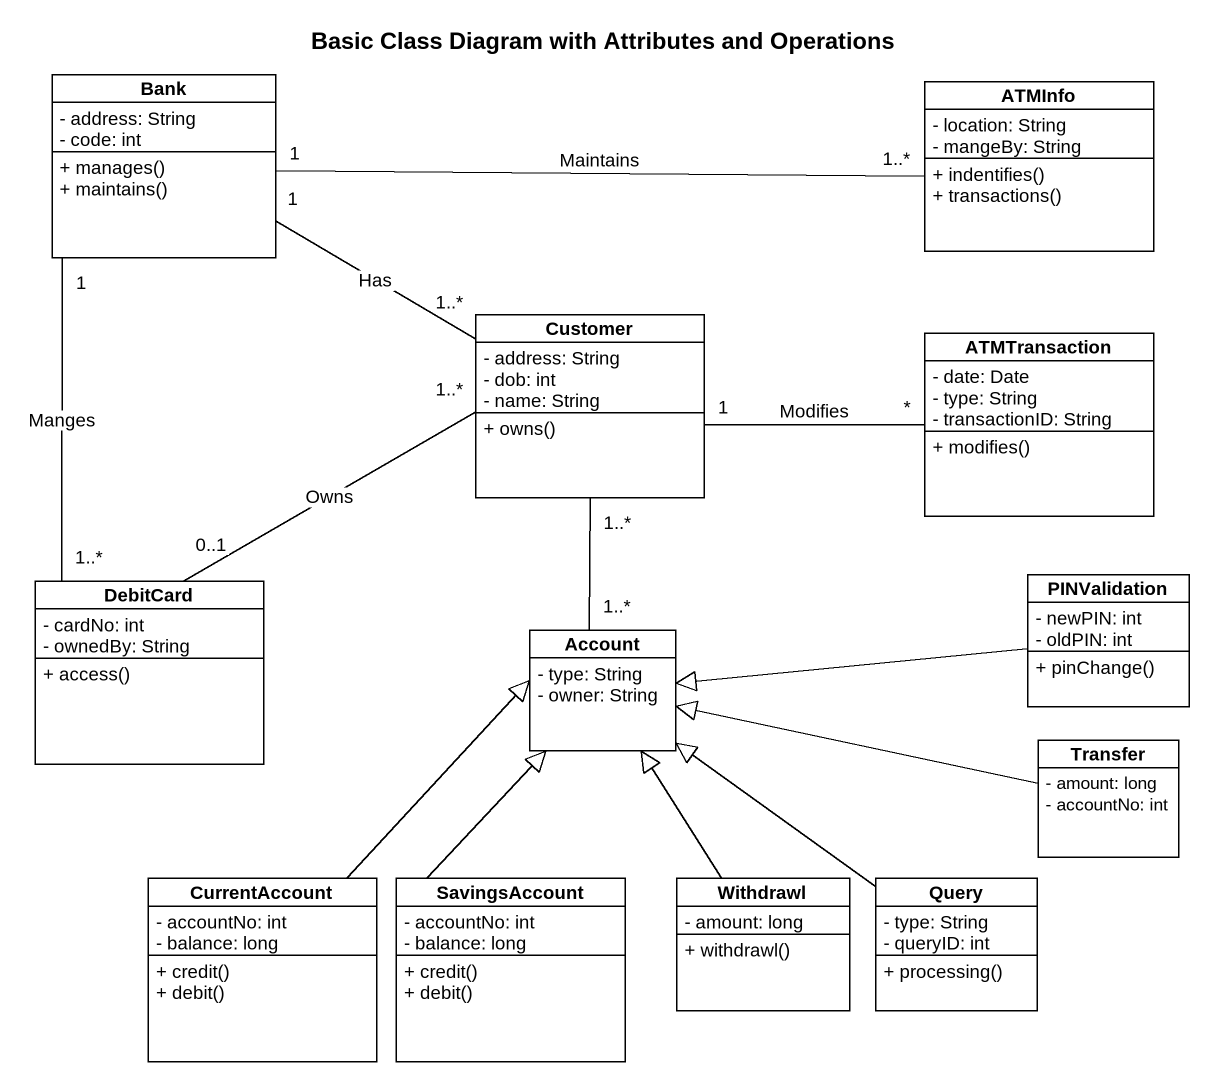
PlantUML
@startuml
title Basic Class Diagram with Attributes and Operations
hide circle
hide empty members
skinparam classAttributeIconSize 0
class Bank {
  - address: String
  - code: int
  + manages()
  + maintains()
}
class ATMInfo {
  - location: String
  - mangeBy: String
  + indentifies()
  + transactions()
}
class Customer {
  - address: String
  - dob: int
  - name: String
  + owns()
}
class ATMTransaction {
  - date: Date
  - type: String
  - transactionID: String
  + modifies()
}
class DebitCard {
  - cardNo: int
  - ownedBy: String
  + access()
}
class PINValidation {
  - newPIN: int
  - oldPIN: int
  + pinChange()
}
class Account {
  - type: String
  - owner: String
}
class Transfer {
  - amount: long
  - accountNo: int
}
class CurrentAccount {
  - accountNo: int
  - balance: long
  + credit()
  + debit()
}
class SavingsAccount {
  - accountNo: int
  - balance: long
  + credit()
  + debit()
}
class Withdrawl {
  - amount: long
  + withdrawl()
}
class Query {
  - type: String
  - queryID: int
  + processing()
}
Bank "1" -right- "1..*" ATMInfo : Maintains
Bank "1" -right- "1..*" Customer : Has
Bank "1" -- "1..*" DebitCard : Manges
Customer "1" -right- "*" ATMTransaction : Modifies
Customer "1..*" -- "0..1" DebitCard : Owns
Customer "1..*" -- "1..*" Account
PINValidation -left-|> Account
Transfer -left-|> Account
CurrentAccount -up-|> Account
SavingsAccount -up-|> Account
Withdrawl -up-|> Account
Query -up-|> Account
@enduml
